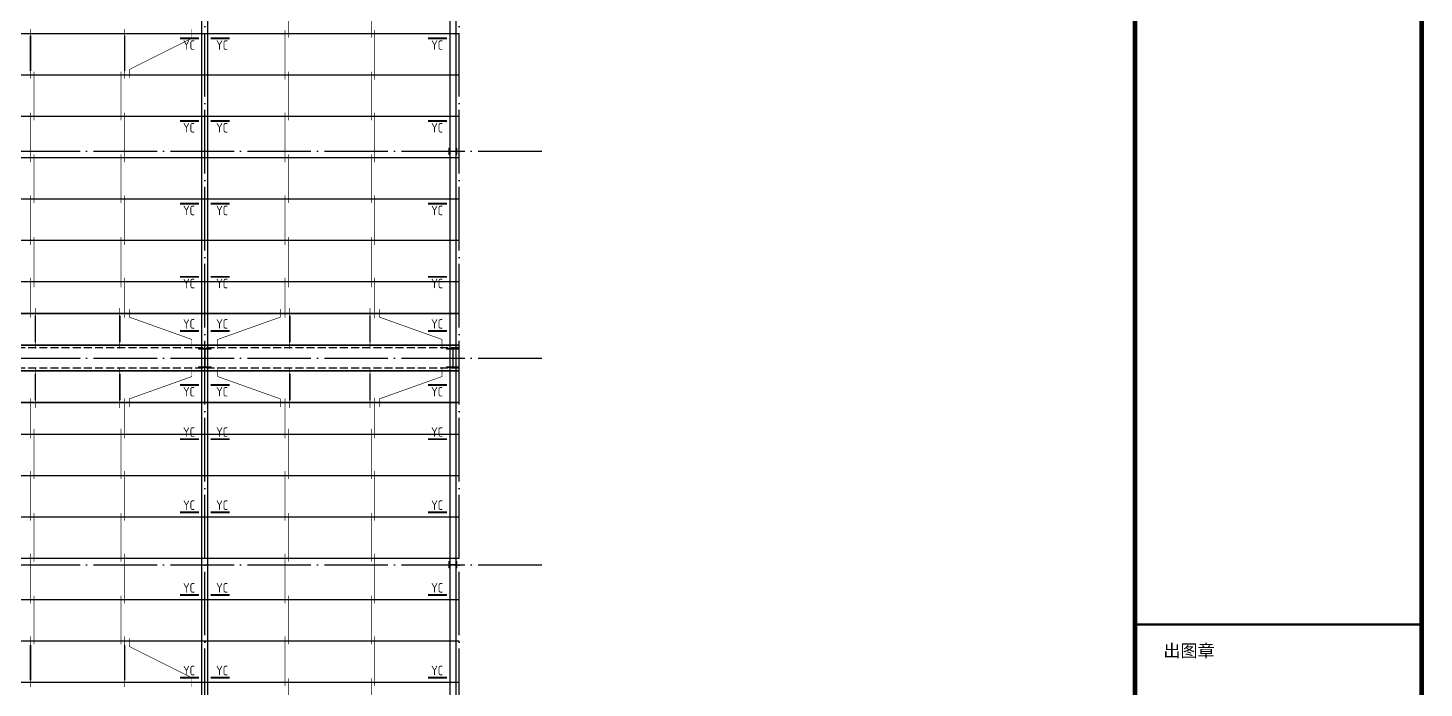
# Model space of a CAD drawing. Extents: x 19118 to 566552, y -1188739 to 92943.
# Drawn here: x 190148 to 234037, y -553524 to -532763 of the extents above; entities that cross this region are included whole.
import ezdxf

# ---------------------------------------------------------------- set-up
doc = ezdxf.new("R2010")
doc.units = 0
doc.header["$LTSCALE"] = 1000
doc.header["$MEASUREMENT"] = 0
doc.linetypes.add('DASH', pattern=[0.35, 0.25, -0.1])
doc.linetypes.add('DOTE', pattern=[2.42, 2, -0.2, 0.02, -0.2])
for name, color, linetype in [('10014', 2, 'CONTINUOUS'), ('D', 4, 'CONTINUOUS'), ('DOTE', 9, 'DOTE'), ('PUB_TITLE', 4, 'CONTINUOUS'), ('TEXT', 7, 'CONTINUOUS'), ('图框', 4, 'CONTINUOUS'), ('屋面隅撑', 1, 'CONTINUOUS'), ('檩条拉条', 253, 'CONTINUOUS')]:
    doc.layers.add(name, color=color, linetype=linetype)
doc.layers.add('柱_主零件_实线', color=51, linetype='CONTINUOUS', lineweight=18)
doc.layers.add('钢架', color=63, linetype='CONTINUOUS', lineweight=25)
doc.styles.add('TSSD_Rein', font='atssdeng.shx', dxfattribs={"width": 0.7, "bigfont": 'atssdchn.shx'})
doc.styles.add('黑体', font='simhei.ttf', dxfattribs={"width": 0.6, "height": 4.3})

msp = doc.modelspace()

# ---------------------------------------------------------------- linework, layer by layer
at = {"layer": '10014', "const_width": 50}
for points in [[(203708.4, -532943.77), (99708.4, -532943.77)], [(203708.4, -534243.77), (99708.4, -534243.77)], [(203708.4, -535543.77), (99708.4, -535543.77)], [(203708.4, -536843.77), (99708.4, -536843.77)], [(203708.4, -538143.77), (99708.4, -538143.77)], [(203708.4, -539443.77), (99708.4, -539443.77)], [(203708.4, -540743.77), (99708.4, -540743.77)], [(203708.4, -541743.77), (99708.4, -541743.77)], [(203708.4, -542743.77), (99708.4, -542743.77)], [(203708.4, -543543.77), (99708.4, -543543.77)], [(203708.4, -544543.77), (99708.4, -544543.77)], [(203708.4, -545543.77), (99708.4, -545543.77)], [(203708.4, -546843.77), (99708.4, -546843.77)], [(203708.4, -548143.77), (99708.4, -548143.77)], [(203708.4, -549443.77), (99708.4, -549443.77)], [(203708.4, -550743.77), (99708.4, -550743.77)], [(203708.4, -552043.77), (99708.4, -552043.77)], [(203708.4, -553343.77), (99708.4, -553343.77)]]:
    msp.add_lwpolyline(points, dxfattribs=at)
at = {"layer": 'D', "linetype": 'DASH'}
for p, q in [((203708.4, -542819.79), (99708.4, -542819.79)), ((203708.4, -543467.74), (99708.4, -543467.74))]:
    msp.add_line(p, q, dxfattribs=at)
at = {"layer": 'DOTE', "color": 8}
for p, q in [((195708.4, -571223.8), (195708.4, -515716.73)), ((203708.4, -571223.8), (203708.4, -515716.73)), ((97826.88, -536643.77), (206364.14, -536643.77)), ((97826.88, -543143.77), (206364.14, -543143.77)), ((97826.88, -549643.77), (206364.14, -549643.77))]:
    msp.add_line(p, q, dxfattribs=at)
at = {"layer": 'PUB_TITLE', "const_width": 150}
msp.add_lwpolyline([(81561.65, -588566.61), (233961.65, -588566.61), (233961.65, -502466.61), (81561.65, -502466.61)], close=True, dxfattribs=at)
at = {"layer": '图框', "color": 4, "const_width": 147.89}
msp.add_lwpolyline([(224947.8, -502466.61), (233961.65, -502466.61), (233961.65, -588566.61), (224947.8, -588566.61)], close=True, dxfattribs=at)
at = {"layer": '图框', "color": 0, "const_width": 75}
msp.add_lwpolyline([(224947.8, -551528.28), (233961.65, -551528.28)], dxfattribs=at)
at = {"layer": '屋面隅撑', "const_width": 60}
for points in [[(194925.47, -533092.6), (195525.47, -533092.6)], [(196491.33, -533092.6), (195891.33, -533092.6)], [(202725.47, -533092.6), (203325.47, -533092.6)], [(194925.47, -535692.6), (195525.47, -535692.6)], [(196491.33, -535692.6), (195891.33, -535692.6)], [(202725.47, -535692.6), (203325.47, -535692.6)], [(194925.47, -538292.6), (195525.47, -538292.6)], [(196491.33, -538292.6), (195891.33, -538292.6)], [(202725.47, -538292.6), (203325.47, -538292.6)], [(194925.47, -540592.6), (195525.47, -540592.6)], [(196491.33, -540592.6), (195891.33, -540592.6)], [(202725.47, -540592.6), (203325.47, -540592.6)], [(194925.47, -542294.93), (195525.47, -542294.93)], [(196491.33, -542294.93), (195891.33, -542294.93)], [(202725.47, -542294.93), (203325.47, -542294.93)], [(194925.47, -543992.6), (195525.47, -543992.6)], [(196491.33, -543992.6), (195891.33, -543992.6)], [(202725.47, -543992.6), (203325.47, -543992.6)], [(194925.47, -545694.93), (195525.47, -545694.93)], [(196491.33, -545694.93), (195891.33, -545694.93)], [(202725.47, -545694.93), (203325.47, -545694.93)], [(194925.47, -547994.93), (195525.47, -547994.93)], [(196491.33, -547994.93), (195891.33, -547994.93)], [(202725.47, -547994.93), (203325.47, -547994.93)], [(194925.47, -550594.93), (195525.47, -550594.93)], [(196491.33, -550594.93), (195891.33, -550594.93)], [(202725.47, -550594.93), (203325.47, -550594.93)], [(194925.47, -553194.93), (195525.47, -553194.93)], [(196491.33, -553194.93), (195891.33, -553194.93)], [(202725.47, -553194.93), (203325.47, -553194.93)]]:
    msp.add_lwpolyline(points, dxfattribs=at)
at = {"layer": '柱_主零件_实线', "ltscale": 20}
for p, q in [((203383.39, -536743.77), (203383.39, -536543.76)), ((203383.39, -536543.76), (203397.4, -536543.76)), ((203397.4, -536743.77), (203383.39, -536743.77)), ((203397.4, -536543.76), (203397.4, -536743.77)), ((203397.4, -536638.76), (203619.4, -536638.76)), ((203619.4, -536648.77), (203397.4, -536648.77)), ((203619.4, -536543.76), (203633.39, -536543.76)), ((203619.4, -536743.77), (203619.4, -536543.76)), ((203633.39, -536743.77), (203619.4, -536743.77)), ((203633.39, -536543.76), (203633.39, -536743.77)), ((195908.3, -542843.76), (195508.3, -542843.76)), ((195508.3, -542843.76), (195508.3, -542863.76)), ((195508.3, -542863.76), (195908.3, -542863.76)), ((195701.3, -542863.76), (195701.3, -543423.76)), ((195715.3, -543423.76), (195715.3, -542863.76)), ((195908.3, -542863.76), (195908.3, -542843.76)), ((203708.3, -542843.76), (203308.3, -542843.76)), ((203308.3, -542843.76), (203308.3, -542863.76)), ((203308.3, -542863.76), (203708.3, -542863.76)), ((203501.3, -542863.76), (203501.3, -543423.76)), ((203515.3, -543423.76), (203515.3, -542863.76)), ((203708.3, -542863.76), (203708.3, -542843.76)), ((195508.3, -543423.76), (195508.3, -543443.76)), ((195908.3, -543423.76), (195508.3, -543423.76)), ((195508.3, -543443.76), (195908.3, -543443.76)), ((195908.3, -543443.76), (195908.3, -543423.76)), ((203308.3, -543423.76), (203308.3, -543443.76)), ((203708.3, -543423.76), (203308.3, -543423.76)), ((203308.3, -543443.76), (203708.3, -543443.76)), ((203708.3, -543443.76), (203708.3, -543423.76)), ((203383.39, -549743.77), (203383.39, -549543.76)), ((203383.39, -549543.76), (203397.4, -549543.76)), ((203397.4, -549743.77), (203383.39, -549743.77)), ((203397.4, -549543.76), (203397.4, -549743.77)), ((203397.4, -549638.76), (203619.4, -549638.76)), ((203619.4, -549648.77), (203397.4, -549648.77)), ((203619.4, -549543.76), (203633.39, -549543.76)), ((203619.4, -549743.77), (203619.4, -549543.76)), ((203633.39, -549743.77), (203619.4, -549743.77)), ((203633.39, -549543.76), (203633.39, -549743.77))]:
    msp.add_line(p, q, dxfattribs=at)
at = {"layer": '檩条拉条', "color": 1}
for points, const_width in [([(198343.91, -533072.54), (198343.91, -531543.17)], 20), ([(200942.85, -533072.54), (200942.85, -531543.17)], 20), ([(190226.8, -532800.42), (190226.8, -534359.37)], 20), ([(193189.99, -532800.42), (193189.99, -534359.37)], 20), ([(195300.64, -532792.98), (195300.64, -533090.16), (193331.61, -534073.64), (193331.61, -534331.37)], 20), ([(190226.8, -533002.11), (190226.8, -534118.24)], 50), ([(193189.99, -533002.11), (193189.99, -534118.24)], 50), ([(198226.8, -532830.92), (198226.8, -534389.88)], 20), ([(201051.88, -532830.92), (201051.88, -534389.88)], 20), ([(190343.91, -535672.54), (190343.91, -534143.17)], 20), ([(193072.88, -535672.54), (193072.88, -534143.17)], 20), ([(198343.91, -535672.54), (198343.91, -534143.17)], 20), ([(200942.85, -535672.54), (200942.85, -534143.17)], 20), ([(190226.8, -535430.92), (190226.8, -536989.88)], 20), ([(193189.99, -535430.92), (193189.99, -536989.88)], 20), ([(198226.8, -535430.92), (198226.8, -536989.88)], 20), ([(201051.88, -535430.92), (201051.88, -536989.88)], 20), ([(190343.91, -538272.54), (190343.91, -536743.17)], 20), ([(193072.88, -538272.54), (193072.88, -536743.17)], 20), ([(198343.91, -538272.54), (198343.91, -536743.17)], 20), ([(200942.85, -538272.54), (200942.85, -536743.17)], 20), ([(190226.8, -538030.92), (190226.8, -539589.88)], 20), ([(193189.99, -538030.92), (193189.99, -539589.88)], 20), ([(198226.8, -538030.92), (198226.8, -539589.88)], 20), ([(201051.88, -538030.92), (201051.88, -539589.88)], 20), ([(190343.91, -540922.99), (190343.91, -539343.17)], 20), ([(193072.88, -540922.99), (193072.88, -539343.17)], 20), ([(198343.91, -540922.99), (198343.91, -539343.17)], 20), ([(200942.85, -540922.99), (200942.85, -539343.17)], 20), ([(190226.8, -540618.86), (190226.8, -541876.67)], 20), ([(193189.99, -540618.86), (193189.99, -541876.67)], 20), ([(198226.8, -540618.86), (198226.8, -541876.67)], 20), ([(201051.88, -540618.86), (201051.88, -541892.22)], 20), ([(190380.6, -542850.1), (190380.6, -541570.81)], 20), ([(193036.19, -542850.1), (193036.19, -541570.81)], 20), ([(198380.6, -542850.1), (198380.6, -541570.81)], 20), ([(200900.8, -542850.1), (200900.8, -541570.81)], 20), ([(190380.6, -542648.41), (190380.6, -541811.94)], 50), ([(193036.19, -542648.41), (193036.19, -541811.94)], 50), ([(195300.64, -542857.54), (195300.64, -542560.36), (193331.61, -541856.55), (193331.61, -541598.81)], 20), ([(196116.15, -542857.54), (196116.15, -542560.36), (198085.18, -541856.55), (198085.18, -541598.81)], 20), ([(198380.6, -542648.41), (198380.6, -541811.94)], 50), ([(200900.8, -542648.41), (200900.8, -541811.94)], 50), ([(203162.53, -542857.54), (203162.53, -542560.36), (201193.5, -541856.55), (201193.5, -541598.81)], 20), ([(190380.6, -543639.12), (190380.6, -544475.59)], 50), ([(190380.6, -543437.43), (190380.6, -544716.72)], 20), ([(193036.19, -543639.12), (193036.19, -544475.59)], 50), ([(193036.19, -543437.43), (193036.19, -544716.72)], 20), ([(195300.64, -543429.99), (195300.64, -543727.17), (193331.61, -544430.98), (193331.61, -544688.72)], 20), ([(196116.15, -543429.99), (196116.15, -543727.17), (198085.18, -544430.98), (198085.18, -544688.72)], 20), ([(198380.6, -543639.12), (198380.6, -544475.59)], 50), ([(198380.6, -543437.43), (198380.6, -544716.72)], 20), ([(200900.8, -543639.12), (200900.8, -544475.59)], 50), ([(200900.8, -543437.43), (200900.8, -544716.72)], 20), ([(203162.53, -543429.99), (203162.53, -543727.17), (201193.5, -544430.98), (201193.5, -544688.72)], 20), ([(190226.8, -545668.67), (190226.8, -544410.86)], 20), ([(193189.99, -545668.67), (193189.99, -544410.86)], 20), ([(198226.8, -545668.67), (198226.8, -544410.86)], 20), ([(201051.88, -545668.67), (201051.88, -544395.31)], 20), ([(190343.91, -545364.54), (190343.91, -546944.36)], 20), ([(193072.88, -545364.54), (193072.88, -546944.36)], 20), ([(198343.91, -545364.54), (198343.91, -546944.36)], 20), ([(200942.85, -545364.54), (200942.85, -546944.36)], 20), ([(190226.8, -548256.61), (190226.8, -546697.65)], 20), ([(193189.99, -548256.61), (193189.99, -546697.65)], 20), ([(198226.8, -548256.61), (198226.8, -546697.65)], 20), ([(201051.88, -548256.61), (201051.88, -546697.65)], 20), ([(190343.91, -548014.99), (190343.91, -549544.36)], 20), ([(193072.88, -548014.99), (193072.88, -549544.36)], 20), ([(198343.91, -548014.99), (198343.91, -549544.36)], 20), ([(200942.85, -548014.99), (200942.85, -549544.36)], 20), ([(190226.8, -550856.61), (190226.8, -549297.65)], 20), ([(193189.99, -550856.61), (193189.99, -549297.65)], 20), ([(198226.8, -550856.61), (198226.8, -549297.65)], 20), ([(201051.88, -550856.61), (201051.88, -549297.65)], 20), ([(190343.91, -550614.99), (190343.91, -552144.36)], 20), ([(193072.88, -550614.99), (193072.88, -552144.36)], 20), ([(198343.91, -550614.99), (198343.91, -552144.36)], 20), ([(200942.85, -550614.99), (200942.85, -552144.36)], 20), ([(190226.8, -553456.61), (190226.8, -551897.65)], 20), ([(190226.8, -553487.11), (190226.8, -551928.16)], 20), ([(193189.99, -553456.61), (193189.99, -551897.65)], 20), ([(193189.99, -553487.11), (193189.99, -551928.16)], 20), ([(195300.64, -553494.55), (195300.64, -553197.37), (193331.61, -552213.89), (193331.61, -551956.16)], 20), ([(198226.8, -553456.61), (198226.8, -551897.65)], 20), ([(201051.88, -553456.61), (201051.88, -551897.65)], 20), ([(190226.8, -553285.42), (190226.8, -552169.29)], 50), ([(193189.99, -553285.42), (193189.99, -552169.29)], 50), ([(198343.91, -553214.99), (198343.91, -554744.36)], 20), ([(200942.85, -553214.99), (200942.85, -554744.36)], 20)]:
    msp.add_lwpolyline(points, dxfattribs=dict(at, const_width=const_width))
at = {"layer": '钢架'}
for points in [[(195808.4, -569143.77), (195808.4, -517143.77), (195608.4, -517143.77), (195608.4, -569143.77), (195808.4, -569143.77)], [(203608.4, -569143.77), (203608.4, -517143.77), (203408.4, -517143.77), (203408.4, -569143.77), (203608.4, -569143.77)]]:
    msp.add_lwpolyline(points, dxfattribs=at)

# ---------------------------------------------------------------- texts
at = {"layer": 'TEXT', "style": 'TSSD_Rein', "width": 0.8}
for p in [(195026.68, -533453.05), (196067.04, -533453.05), (202826.68, -533453.05), (195026.68, -536053.05), (196067.04, -536053.05), (202826.68, -536053.05), (195026.68, -538653.05), (196067.04, -538653.05), (202826.68, -538653.05), (195026.68, -540953.05), (196067.04, -540953.05), (202826.68, -540953.05), (195026.68, -542222.94), (196067.04, -542222.94), (202826.68, -542222.94), (195026.68, -544353.05), (196067.04, -544353.05), (202826.68, -544353.05), (195026.68, -545622.94), (196067.04, -545622.94), (202826.68, -545622.94), (195026.68, -547922.94), (196067.04, -547922.94), (202826.68, -547922.94), (195026.68, -550522.94), (196067.04, -550522.94), (202826.68, -550522.94), (195026.68, -553122.94), (196067.04, -553122.94), (202826.68, -553122.94)]:
    msp.add_text('YC', height=300, dxfattribs=at).set_placement(p)
at = {"layer": '图框', "color": 4, "style": '黑体'}
msp.add_text('出图章', height=394.416, dxfattribs=at).set_placement((225840.54, -552548.91))

doc.saveas('drawing.dxf')
